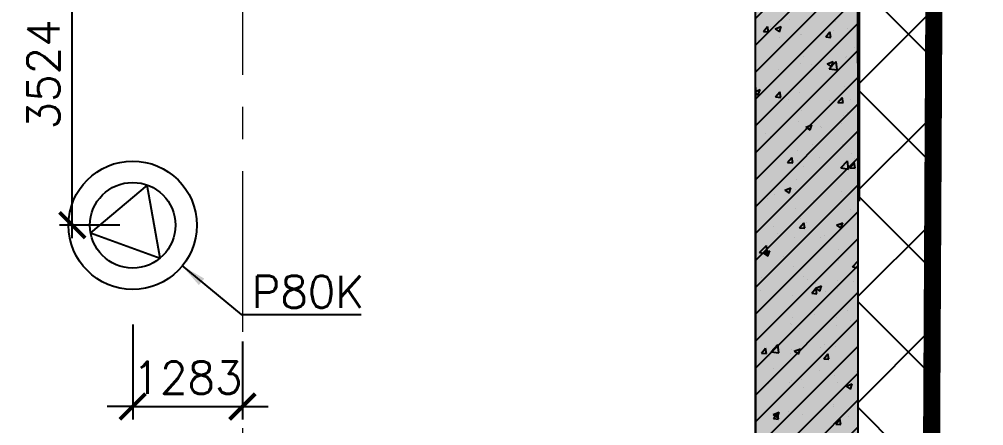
# Model space of a CAD drawing. Header units: millimetres. Extents: x -346728 to 1320345, y -537202 to -385966.
# Drawn here: x 232880 to 244157, y -431181 to -426435 of the extents above; entities that cross this region are included whole.
import ezdxf
from ezdxf.xclip import XClip

# ---------------------------------------------------------------- set-up
doc = ezdxf.new("R2010")
doc.units = ezdxf.units.MM
doc.header["$LTSCALE"] = 100
doc.header["$XCLIPFRAME"] = 2
doc.linetypes.add('DASHED2', pattern=[0.375, 0.25, -0.125])
doc.linetypes.add('X1326_GLB$0$CENTER', pattern=[2, 1.25, -0.25, 0.25, -0.25])
for name, color, linetype, lineweight in [('0 T TEXT', 7, 'Continuous', 13), ('L.DUONG', 234, 'Continuous', 15), ('X1326_GLB$0$A-tim', 8, 'X1326_GLB$0$CENTER', 9)]:
    doc.layers.add(name, color=color, linetype=linetype, lineweight=lineweight)
doc.layers.add('CL load', color=1, linetype='Continuous', plot=False)
for name, color, linetype in [('hach', 253, 'Continuous'), ('PILE MARK', 8, 'Continuous'), ('PL', 3, 'Continuous'), ('W2', 4, 'Continuous'), ('XR_1326_csPL$0$hach', 253, 'Continuous'), ('XR_1326_csPL$0$W2', 4, 'Continuous')]:
    doc.layers.add(name, color=color, linetype=linetype)
doc.styles.add('simplex', font='simplex.shx')
doc.linetypes.add('FENCELINE2', pattern='A,0.25,-0.1,[132,ltypeshp.shx,S=0.1,R=0,X=-0.1,Y=0],-0.1,1', length=1.45)
doc.dimstyles.new('100', dxfattribs={"dimscale": 150, "dimtxt": 2.5, "dimasz": 2, "dimexe": 1, "dimexo": 1, "dimgap": 1, "dimtad": 1, "dimdec": 0, "dimzin": 0, "dimdsep": 46, "dimtxsty": 'simplex', "dimblk": 'ARCHTICK', "dimcen": 1, "dimdle": 1, "dimclrd": 256, "dimclre": 256, "dimclrt": 6, "dimadec": 0, "dimazin": 0, "dimtfac": 1, "dimtdec": 0, "dimtix": 1, "dimtmove": 2, "dimatfit": 3, "dimfxl": 1, "dimtolj": 1, "dimtzin": 0, "dimarcsym": 0})

# ---------------------------------------------------------------- blocks, each defined once
blk = doc.blocks.new('_ArchTick')
at = {"color": 0, "linetype": 'ByBlock', "const_width": 0.15}
blk.add_lwpolyline([(-0.5, -0.5), (0.5, 0.5)], dxfattribs=at)
blk = doc.blocks.new('*D388')
at = {"layer": 'CL load', "lineweight": -2, "transparency": 16777216}
for p, q in [((234206, -430001), (234206, -431108)), ((235489, -430199), (235489, -431108)), ((234206, -430958), (233906, -430958)), ((234206, -430958), (235489, -430958)), ((235489, -430958), (235789, -430958))]:
    blk.add_line(p, q, dxfattribs=at)
at = {"layer": 'DEFPOINTS', "color": 0, "transparency": 16777216}
for p in [(234206, -429851), (235489, -430049), (235489, -430958)]:
    blk.add_point(p, dxfattribs=at)
at = {"layer": 'CL load', "lineweight": -2, "transparency": 16777216, "xscale": 300, "yscale": 300, "zscale": 300}
blk.add_blockref('_ArchTick', (234206, -430958), dxfattribs=at)
at = {"layer": 'CL load', "lineweight": -2, "transparency": 16777216, "xscale": 300, "yscale": 300, "zscale": 300, "rotation": 180}
blk.add_blockref('_ArchTick', (235489, -430958), dxfattribs=at)
at = {"layer": 'CL load', "color": 6, "transparency": 16777216, "insert": (234847, -430620), "char_height": 375, "attachment_point": 5, "style": 'simplex'}
blk.add_mtext('\\A1;1283', dxfattribs=at)
blk = doc.blocks.new('*D389')
at = {"layer": 'CL load', "lineweight": -2, "transparency": 16777216}
for p, q in [((233500, -428990), (233500, -425166)), ((234328, -425316), (233350, -425316)), ((234056, -428840), (233350, -428840))]:
    blk.add_line(p, q, dxfattribs=at)
at = {"layer": 'DEFPOINTS', "color": 0, "transparency": 16777216}
for p in [(233500, -425316), (234478, -425316), (234206, -428840, 0)]:
    blk.add_point(p, dxfattribs=at)
at = {"layer": 'CL load', "lineweight": -2, "transparency": 16777216, "xscale": 300, "yscale": 300, "zscale": 300}
for p, rotation in [((233500, -425316), 90), ((233500, -428840), 270)]:
    blk.add_blockref('_ArchTick', p, dxfattribs=dict(at, rotation=rotation))
at = {"layer": 'CL load', "color": 6, "transparency": 16777216, "insert": (233162, -427078), "char_height": 375, "attachment_point": 5, "rotation": 90, "style": 'simplex'}
blk.add_mtext('\\A1;3524', dxfattribs=at)
blk = doc.blocks.new('LVL-KHUNGTEN')
blk.add_lwpolyline([(61072.9, 41092.8), (119123.5, 41092.8), (119123.5, 61.9), (61072.9, 61.9)], close=True)
blk = doc.blocks.new('mb duong hh')
at = {"layer": '0 T TEXT', "color": 8, "linetype": 'DASHED2', "ltscale": 300}
blk.add_lwpolyline([(75940, 34596), (80501, 41668), (80491, 88861), (75484, 93868), (-20031, 93860), (-33610, 75885), (-26182, 55955), (-6300, 2612), (0, 0)], close=True, dxfattribs=at)
blk = doc.blocks.new('MB HANG RAO TAM')
h = blk.add_hatch()
h.set_pattern_fill('ANSI37', color=8, scale=7000, style=0)
h.set_pattern_definition([(45, (527887.4, 631399.9), (-618.7184, 618.7184), []), (135, (527887.4, 631399.9), (-618.7184, -618.7184), [])])
h.paths.add_polyline_path([(89794, 74797), (94796, 69797), (94804, 22611), (90246, 15544), (52523, -1634), (34324, -9922), (14325, -19029), (8025, -16417), (-19267, 56832), (-5688, 74797), (41806, 74797), (65797, 74797)], flags=16)
h.paths.add_polyline_path([(-17293, 40146), (-15160, 40938), (-12777, 34516), (-15127, 33730), (-10493, 20001), (4784, -19373), (12548, -21453), (91490, 14752), (95488, 20874), (95620, 46027), (95770, 74597), (91825, 78101), (52350, 76926), (14008, 75822), (-9259, 75871), (-23844, 71027), (-24251, 60760)])
at = {"layer": 'L.DUONG', "color": 94, "linetype": 'FENCELINE2', "ltscale": 25, "const_width": 200, "elevation": 7850}
blk.add_lwpolyline([(13898, 75822), (14369, 75824), (20809, 75968), (32497, 76335), (48850, 76822), (75776, 77623), (91825, 78101), (95770, 74597), (95712, 63657), (95684, 58344), (95610, 44235), (95553, 33268), (95488, 20874), (91490, 14752), (75806, 7559), (49624, -4449), (26632, -14994), (12548, -21453), (4784, -19373), (0, -7161), (-6626, 9890)], dxfattribs=at)
at = {"layer": 'XR_1326_csPL$0$W2', "color": 7, "ltscale": 0.5, "elevation": 0}
blk.add_lwpolyline([(8025, -16417), (14325, -19029), (90246, 15544), (94804, 22611), (94796, 69797), (89794, 74797), (-5688, 74797), (-19267, 56832)], close=True, dxfattribs=at)

msp = doc.modelspace()

# ---------------------------------------------------------------- hatches: boundary and pattern name
at = {"layer": 'hach'}
h = msp.add_hatch(dxfattribs=at)
h.set_pattern_fill('ANSI31', color=256, scale=70)
h.set_pattern_definition([(45, (121918.56, -508591.22), (-157.15448, 157.15448), [])])
h.paths.add_polyline_path([(142200.7, -410142.2), (128621.2, -428107.5), (155914.1, -501359), (162214.1, -503970.9), (238136.4, -469396.6), (242695.2, -462329.4), (242687.2, -415142.7), (237685.1, -410142.2)])
h.paths.add_polyline_path([(142797.9, -411342.2), (129975.7, -428305.7), (156856.2, -500450.6), (162191.6, -502662.6), (237318.8, -468450.4), (241495.1, -461976.1), (241487, -415639.4), (237188.2, -411342.2)], flags=16)
h = msp.add_hatch(dxfattribs=at)
h.set_pattern_fill('AR-CONC', color=256, scale=4)
h.set_pattern_definition([(50, (121918.56, -508591.2), (728.7387, -63.7563), [76.2, -838.2]), (355, (121918.56, -508591.2), (-140.9737, 764.2274), [60.96, -670.5623]), (100.45144, (121979.3, -508596.54), (587.765, 700.471), [64.76, -712.361]), (46.1842, (121918.6, -508388), (1084.316, -168.1693), [114.3, -1257.3]), (96.63556, (122008.9, -508402), (949.6165, 989.7045), [97.14, -1068.5424]), (351.18415, (121918.6, -508388), (949.6165, 989.7045), [91.44, -1005.839]), (21, (122020.16, -508438.8), (606.4576, -409.0608), [76.2, -838.2]), (326, (122020.16, -508438.8), (247.208, 736.752), [60.96, -670.56]), (71.45144, (122070.7, -508472.9), (853.6657, 327.691), [64.76, -712.3598]), (37.5, (121918.56, -508591.22), (12.3544, 338.22016), [0, -662.432, 0, -680.72, 0, -673.1]), (7.5, (121918.56, -508591.22), (267.27865, 400.7223), [0, -388.112, 0, -647.192, 0, -256.54]), (327.5, (121692, -508591.22), (542.3624, -22.91498), [0, -254, 0, -792.48, 0, -1051.56]), (317.5, (121590.4, -508591.2), (592.5167, 101.706), [0, -330.2, 0, -526.288, 0, -746.76])])
h.paths.add_polyline_path([(142200.7, -410142.2), (128621.2, -428107.5), (155914.1, -501359), (162214.1, -503970.9), (238136.4, -469396.6), (242695.2, -462329.4), (242687.2, -415142.7), (237685.1, -410142.2)])
h.paths.add_polyline_path([(142797.9, -411342.2), (129975.7, -428305.7), (156856.2, -500450.6), (162191.6, -502662.6), (237318.8, -468450.4), (241495.1, -461976.1), (241487, -415639.4), (237188.2, -411342.2)], flags=16)

# ---------------------------------------------------------------- linework, layer by layer
at = {"layer": 'PL', "elevation": -1404.9}
msp.add_lwpolyline([(233713.7, -428927.1), (234527.5, -429223.3), (234377.1, -428370.4)], close=True, dxfattribs=at)
msp.add_lwpolyline([(233713.7, -428927.1), (234527.5, -429223.3), (234377.1, -428370.4)], close=True, dxfattribs=at)
at = {"layer": 'PL'}
for radius in [750, 750, 500, 500]:
    msp.add_circle((234206.1, -428840.3, -1404.9), radius, dxfattribs=at)
at = {"layer": 'W2', "ltscale": 0.5, "elevation": -1404.9}
for points in [[(142200.7, -410142.2), (128621.2, -428107.5), (155914.1, -501359), (162214.1, -503970.9), (238136.4, -469396.6), (242695.2, -462329.4), (242686.9, -415142.1), (237685.1, -410142.2)], [(142797.9, -411342.2), (129975.7, -428305.7), (156856.2, -500450.6), (162191.6, -502662.6), (237318.8, -468450.4), (241495.1, -461976.1), (241487, -415639.4), (237188.2, -411342.2)]]:
    msp.add_lwpolyline(points, close=True, dxfattribs=at)
at = {"layer": 'X1326_GLB$0$A-tim', "ltscale": 15}
msp.add_line((235488.6, -398208.6, -1404.9), (235488.6, -512162.7, -1404.9), dxfattribs=at)
at = {"layer": 'XR_1326_csPL$0$hach', "color": 250}
for p, q in [((241489, -426737.9, -1404.9), (242688.9, -425537.9, -1404.9)), ((241489, -427052.2, -1404.9), (242689, -425852.2, -1404.9)), ((241489.1, -427366.4, -1404.9), (242689, -426166.4, -1404.9)), ((241489.1, -427680.7, -1404.9), (242689.1, -426480.7, -1404.9)), ((241882.6, -426438, -1404.9), (241882.6, -426438, -1404.9)), ((242424.9, -426460.9, -1404.9), (242424.9, -426460.9, -1404.9)), ((241581.7, -426577.4, -1404.9), (241630.6, -426519.1, -1404.9)), ((241581.7, -426577.5, -1404.9), (241642.4, -426582.8, -1404.9)), ((241642.2, -426582.8, -1404.9), (241630.5, -426519.1, -1404.9)), ((241666, -426515.3, -1404.9), (241666, -426515.3, -1404.9)), ((241718.4, -426546.9, -1404.9), (241789.5, -426519.6, -1404.9)), ((241718.4, -426547, -1404.9), (241768.9, -426581.1, -1404.9)), ((241768.9, -426581.1, -1404.9), (241789.5, -426519.7, -1404.9)), ((242310.4, -426641.2, -1404.9), (242359.4, -426582.8, -1404.9)), ((242371, -426646.5, -1404.9), (242359.2, -426582.9, -1404.9)), ((242405.1, -426567.1, -1404.9), (242405.1, -426567.1, -1404.9)), ((242558.8, -426540.4, -1404.9), (242558.8, -426540.4, -1404.9)), ((241517.9, -426681.6, -1404.9), (241517.9, -426681.6, -1404.9)), ((241766, -426651.3, -1404.9), (241766, -426651.3, -1404.9)), ((242020.4, -426617.8, -1404.9), (242020.4, -426617.8, -1404.9)), ((242031.1, -426616.6, -1404.9), (242031.1, -426616.6, -1404.9)), ((242310.4, -426641.2, -1404.9), (242371.1, -426646.5, -1404.9)), ((241489.2, -427994.9, -1404.9), (242689.2, -426794.9, -1404.9)), ((242646.5, -426769.1, -1404.9), (242646.5, -426769.1, -1404.9)), ((242008.6, -426840.8, -1404.9), (242008.6, -426840.8, -1404.9)), ((242054, -426870.8, -1404.9), (242054, -426870.8, -1404.9)), ((242324.9, -426956, -1404.9), (242396, -426928.7, -1404.9)), ((242351.6, -427011.8, -1404.9), (242430.7, -426929.3, -1404.9)), ((242375.4, -426990.2, -1404.9), (242396, -426928.8, -1404.9)), ((242441.9, -427025.8, -1404.9), (242430.7, -426929.3, -1404.9)), ((242546.5, -426878.6, -1404.9), (242546.5, -426878.6, -1404.9)), ((242550.9, -426863.8, -1404.9), (242550.9, -426863.8, -1404.9)), ((241498.7, -427052, -1404.9), (241498.7, -427052, -1404.9)), ((241505.6, -427019.8, -1404.9), (241505.6, -427019.8, -1404.9)), ((241753.1, -427018.5, -1404.9), (241753.1, -427018.5, -1404.9)), ((242018.8, -426954.8, -1404.9), (242018.8, -426954.8, -1404.9)), ((242137.9, -426967.9, -1404.9), (242137.9, -426967.9, -1404.9)), ((242324.8, -426956.1, -1404.9), (242375.4, -426990.2, -1404.9)), ((242351.5, -427011.7, -1404.9), (242441.9, -427025.8, -1404.9)), ((241489.2, -428309.2, -1404.9), (242689.2, -427109.2, -1404.9)), ((241489, -427276.8, -1404.9), (241542.3, -427256.4, -1404.9)), ((241521.7, -427317.9, -1404.9), (241542.3, -427256.5, -1404.9)), ((241722.6, -427341.7, -1404.9), (241771.6, -427283.3, -1404.9)), ((241783.2, -427347, -1404.9), (241771.5, -427283.3, -1404.9)), ((242512.2, -427284.1, -1404.9), (242512.2, -427284.1, -1404.9)), ((242534.1, -427216.8, -1404.9), (242534.1, -427216.8, -1404.9)), ((241489.1, -427295.9, -1404.9), (241521.7, -427317.9, -1404.9)), ((241493.2, -427358, -1404.9), (241493.2, -427358, -1404.9)), ((241722.6, -427341.7, -1404.9), (241783.4, -427347, -1404.9)), ((241810.7, -427360, -1404.9), (241810.7, -427360, -1404.9)), ((241870.6, -427368.6, -1404.9), (241870.6, -427368.6, -1404.9)), ((242006.4, -427293, -1404.9), (242006.4, -427293, -1404.9)), ((242353.1, -427382.9, -1404.9), (242353.1, -427382.9, -1404.9)), ((242451.4, -427405.4, -1404.9), (242500.4, -427347.1, -1404.9)), ((242512, -427410.8, -1404.9), (242500.2, -427347.1, -1404.9)), ((242604.6, -427375.3, -1404.9), (242604.6, -427375.3, -1404.9)), ((241489.3, -428623.4, -1404.9), (242689.3, -427423.5, -1404.9)), ((242012.1, -427477, -1404.9), (242012.1, -427477, -1404.9)), ((242025, -427496.5, -1404.9), (242025, -427496.5, -1404.9)), ((242451.4, -427405.4, -1404.9), (242512.1, -427410.7, -1404.9)), ((242521.8, -427555, -1404.9), (242521.8, -427555, -1404.9)), ((242567.3, -427519.4, -1404.9), (242567.3, -427519.4, -1404.9)), ((241489.3, -428937.7, -1404.9), (242689.3, -427737.7, -1404.9)), ((241994.1, -427631.2, -1404.9), (241994.1, -427631.2, -1404.9)), ((242077.6, -427692.8, -1404.9), (242128.1, -427726.9, -1404.9)), ((242077.7, -427692.7, -1404.9), (242148.8, -427665.4, -1404.9)), ((242128.1, -427726.9, -1404.9), (242148.7, -427665.5, -1404.9)), ((242245, -427684.8, -1404.9), (242245, -427684.8, -1404.9)), ((242255.5, -427700.1, -1404.9), (242255.5, -427700.1, -1404.9)), ((242499.3, -427651.3, -1404.9), (242499.3, -427651.3, -1404.9)), ((241603.3, -427769.3, -1404.9), (241603.3, -427769.3, -1404.9)), ((241663, -427801.8, -1404.9), (241663, -427801.8, -1404.9)), ((241608.6, -427876.5, -1404.9), (241608.6, -427876.5, -1404.9)), ((242151, -427899.4, -1404.9), (242151, -427899.4, -1404.9)), ((242509.4, -427893.3, -1404.9), (242509.4, -427893.3, -1404.9)), ((241492.3, -428015.5, -1404.9), (241489.2, -427988.8, -1404.9)), ((241489.2, -428015, -1404.9), (241492.3, -428015.5, -1404.9)), ((241489.4, -429251.9, -1404.9), (242689.4, -428052, -1404.9)), ((241863.6, -428105.9, -1404.9), (241912.6, -428047.5, -1404.9)), ((241924.2, -428111.2, -1404.9), (241912.4, -428047.6, -1404.9)), ((241981.7, -427969.4, -1404.9), (241981.7, -427969.4, -1404.9)), ((242232, -428052.1, -1404.9), (242232, -428052.1, -1404.9)), ((242616.8, -428001.4, -1404.9), (242616.8, -428001.4, -1404.9)), ((242643.5, -428055.7, -1404.9), (242643.5, -428055.7, -1404.9)), ((241863.6, -428105.9, -1404.9), (241924.3, -428111.2, -1404.9)), ((241977.7, -428085.6, -1404.9), (241977.7, -428085.6, -1404.9)), ((242051, -428157.4, -1404.9), (242051, -428157.4, -1404.9)), ((242486.2, -428169.6, -1404.9), (242576.6, -428183.6, -1404.9)), ((242486.3, -428169.7, -1404.9), (242565.4, -428087.2, -1404.9)), ((242576.6, -428183.7, -1404.9), (242565.4, -428087.2, -1404.9)), ((242592.4, -428169.7, -1404.9), (242641.3, -428111.3, -1404.9)), ((242592.4, -428169.7, -1404.9), (242653.1, -428175, -1404.9)), ((242652.9, -428175, -1404.9), (242641.2, -428111.3, -1404.9)), ((242684.1, -428101.8, -1404.9), (242689.4, -428099.8, -1404.9)), ((242684.1, -428101.9, -1404.9), (242689.4, -428105.5, -1404.9)), ((242497.1, -428231.5, -1404.9), (242497.1, -428231.5, -1404.9)), ((241489.5, -429566.2, -1404.9), (242689.4, -428366.2, -1404.9)), ((241830.4, -428429.5, -1404.9), (241901.6, -428402.2, -1404.9)), ((241880.9, -428463.7, -1404.9), (241901.5, -428402.3, -1404.9)), ((241969.4, -428307.7, -1404.9), (241969.4, -428307.7, -1404.9)), ((242349.5, -428402.1, -1404.9), (242349.5, -428402.1, -1404.9)), ((241710.4, -428486.3, -1404.9), (241710.4, -428486.3, -1404.9)), ((241830.4, -428429.6, -1404.9), (241880.9, -428463.7, -1404.9)), ((241953.1, -428418.5, -1404.9), (241953.1, -428418.5, -1404.9)), ((241964.8, -428452.8, -1404.9), (241964.8, -428452.8, -1404.9)), ((242495.5, -428441.5, -1404.9), (242495.5, -428441.5, -1404.9)), ((241625, -428532.1, -1404.9), (241625, -428532.1, -1404.9)), ((242167.3, -428555, -1404.9), (242167.3, -428555, -1404.9)), ((242484.7, -428569.7, -1404.9), (242484.7, -428569.7, -1404.9)), ((241489.5, -429880.4, -1404.9), (242689.5, -428680.5, -1404.9)), ((241957, -428645.9, -1404.9), (241957, -428645.9, -1404.9)), ((242601.6, -428661.9, -1404.9), (242601.6, -428661.9, -1404.9)), ((241697.5, -428853.5, -1404.9), (241697.5, -428853.5, -1404.9)), ((242004.6, -428870.1, -1404.9), (242053.6, -428811.8, -1404.9)), ((242009.1, -428763.6, -1404.9), (242009.1, -428763.6, -1404.9)), ((242065.2, -428875.5, -1404.9), (242053.4, -428811.8, -1404.9)), ((242082.3, -428802.9, -1404.9), (242082.3, -428802.9, -1404.9)), ((242436.9, -428838.5, -1404.9), (242508, -428811.2, -1404.9)), ((242436.9, -428838.7, -1404.9), (242487.4, -428872.7, -1404.9)), ((242487.4, -428872.7, -1404.9), (242508, -428811.3, -1404.9)), ((241751, -428935, -1404.9), (241751, -428935, -1404.9)), ((242004.6, -428870.1, -1404.9), (242065.3, -428875.4, -1404.9)), ((242293.3, -428957.9, -1404.9), (242293.3, -428957.9, -1404.9)), ((242472.4, -428907.9, -1404.9), (242472.4, -428907.9, -1404.9)), ((241489.6, -430194.7, -1404.9), (242689.5, -428994.7, -1404.9)), ((241536.6, -429159.4, -1404.9), (241615.8, -429076.9, -1404.9)), ((241627, -429173.4, -1404.9), (241615.8, -429076.9, -1404.9)), ((241660, -429088.4, -1404.9), (241660, -429088.4, -1404.9)), ((241944.7, -428984.1, -1404.9), (241944.7, -428984.1, -1404.9)), ((242252.5, -428986.7, -1404.9), (242252.5, -428986.7, -1404.9)), ((241536.6, -429159.3, -1404.9), (241627, -429173.3, -1404.9)), ((241583.2, -429166.2, -1404.9), (241654.4, -429138.9, -1404.9)), ((241583.2, -429166.3, -1404.9), (241633.7, -429200.4, -1404.9)), ((241633.7, -429200.4, -1404.9), (241654.3, -429139, -1404.9)), ((241815, -429203.6, -1404.9), (241815, -429203.6, -1404.9)), ((242456.6, -429119.1, -1404.9), (242456.6, -429119.1, -1404.9)), ((241489.6, -430508.9, -1404.9), (242689.6, -429309, -1404.9)), ((242460, -429246.1, -1404.9), (242460, -429246.1, -1404.9)), ((242621, -429327.5, -1404.9), (242689.6, -429256, -1404.9)), ((241932.3, -429322.3, -1404.9), (241932.3, -429322.3, -1404.9)), ((242620.9, -429327.5, -1404.9), (242689.6, -429338.1, -1404.9)), ((242640.5, -429342.2, -1404.9), (242640.5, -429342.2, -1404.9)), ((241553.1, -429454.2, -1404.9), (241553.1, -429454.2, -1404.9)), ((242048, -429443.9, -1404.9), (242048, -429443.9, -1404.9)), ((242095.5, -429477.1, -1404.9), (242095.5, -429477.1, -1404.9)), ((242189.4, -429519.8, -1404.9), (242189.4, -429519.8, -1404.9)), ((242443.7, -429486.3, -1404.9), (242443.7, -429486.3, -1404.9)), ((242637.9, -429500, -1404.9), (242637.9, -429500, -1404.9)), ((241489.7, -430823.2, -1404.9), (242689.6, -429623.2, -1404.9)), ((241547.7, -429604.3, -1404.9), (241547.7, -429604.3, -1404.9)), ((241767.4, -429590.6, -1404.9), (241767.4, -429590.6, -1404.9)), ((242145.6, -429634.4, -1404.9), (242194.5, -429576, -1404.9)), ((242145.6, -429634.4, -1404.9), (242206.3, -429639.7, -1404.9)), ((242189.6, -429575.4, -1404.9), (242240.2, -429609.5, -1404.9)), ((242189.7, -429575.3, -1404.9), (242260.8, -429548, -1404.9)), ((242206.1, -429639.7, -1404.9), (242194.4, -429576, -1404.9)), ((242240.2, -429609.5, -1404.9), (242260.8, -429548.1, -1404.9)), ((242309.7, -429613.5, -1404.9), (242309.7, -429613.5, -1404.9)), ((242447.6, -429584.4, -1404.9), (242447.6, -429584.4, -1404.9)), ((241919.9, -429660.5, -1404.9), (241919.9, -429660.5, -1404.9)), ((242561.2, -429836.4, -1404.9), (242561.2, -429836.4, -1404.9)), ((241489.7, -431137.5, -1404.9), (242689.7, -429937.5, -1404.9)), ((241893.4, -429993.5, -1404.9), (241893.4, -429993.5, -1404.9)), ((241922.1, -429920.5, -1404.9), (241922.1, -429920.5, -1404.9)), ((242176.4, -429887.1, -1404.9), (242176.4, -429887.1, -1404.9)), ((242435.3, -429922.6, -1404.9), (242435.3, -429922.6, -1404.9)), ((242598.6, -429948.4, -1404.9), (242598.6, -429948.4, -1404.9)), ((241907.6, -429998.8, -1404.9), (241907.6, -429998.8, -1404.9)), ((242006.1, -430050.1, -1404.9), (242006.1, -430050.1, -1404.9)), ((242435.7, -430016.4, -1404.9), (242435.7, -430016.4, -1404.9)), ((241489.8, -431451.7, -1404.9), (242689.7, -430251.8, -1404.9)), ((241557.8, -430334.8, -1404.9), (241606.8, -430276.5, -1404.9)), ((241618.4, -430340.2, -1404.9), (241606.6, -430276.5, -1404.9)), ((241654.8, -430321.3, -1404.9), (241654.8, -430321.3, -1404.9)), ((241671.3, -430317.2, -1404.9), (241750.5, -430234.8, -1404.9)), ((241671.3, -430317.2, -1404.9), (241761.7, -430331.2, -1404.9)), ((241761.7, -430331.3, -1404.9), (241750.5, -430234.8, -1404.9)), ((241909.1, -430287.8, -1404.9), (241909.1, -430287.8, -1404.9)), ((241942.4, -430312.2, -1404.9), (241993, -430346.2, -1404.9)), ((241942.5, -430312.1, -1404.9), (242013.6, -430284.7, -1404.9)), ((241993, -430346.2, -1404.9), (242013.6, -430284.8, -1404.9)), ((242249.5, -430273.2, -1404.9), (242249.5, -430273.2, -1404.9)), ((242293.9, -430237.1, -1404.9), (242293.9, -430237.1, -1404.9)), ((242422.9, -430260.8, -1404.9), (242422.9, -430260.8, -1404.9)), ((241557.8, -430334.8, -1404.9), (241618.5, -430340.1, -1404.9)), ((241657, -430374.9, -1404.9), (241657, -430374.9, -1404.9)), ((241895.2, -430337, -1404.9), (241895.2, -430337, -1404.9)), ((242286.5, -430398.6, -1404.9), (242335.5, -430340.2, -1404.9)), ((242286.5, -430398.6, -1404.9), (242347.3, -430403.9, -1404.9)), ((242347.1, -430403.9, -1404.9), (242335.4, -430340.2, -1404.9)), ((241695.5, -430512.7, -1404.9), (241695.5, -430512.7, -1404.9)), ((242237.9, -430535.6, -1404.9), (242237.9, -430535.6, -1404.9)), ((242668.3, -430553.4, -1404.9), (242668.3, -430553.4, -1404.9)), ((241489.8, -431766, -1404.9), (242689.8, -430566, -1404.9)), ((241909.7, -430649.2, -1404.9), (241909.7, -430649.2, -1404.9)), ((242026.7, -430637.8, -1404.9), (242026.7, -430637.8, -1404.9)), ((242410.6, -430599, -1404.9), (242410.6, -430599, -1404.9)), ((242452.1, -430672.1, -1404.9), (242452.1, -430672.1, -1404.9)), ((242637.5, -430628.8, -1404.9), (242637.5, -430628.8, -1404.9)), ((241641.9, -430688.5, -1404.9), (241641.9, -430688.5, -1404.9)), ((241882.9, -430675.2, -1404.9), (241882.9, -430675.2, -1404.9)), ((242045, -430730.5, -1404.9), (242045, -430730.5, -1404.9)), ((242548.9, -430721.1, -1404.9), (242620.1, -430693.8, -1404.9)), ((242548.9, -430721.2, -1404.9), (242599.4, -430755.3, -1404.9)), ((242599.4, -430755.3, -1404.9), (242620, -430693.9, -1404.9)), ((241489.9, -432080.2, -1404.9), (242689.8, -430880.3, -1404.9)), ((242398.2, -430937.2, -1404.9), (242398.2, -430937.2, -1404.9)), ((242401, -430954.1, -1404.9), (242401, -430954.1, -1404.9)), ((242655.4, -430920.6, -1404.9), (242655.4, -430920.6, -1404.9)), ((241493.4, -431029.1, -1404.9), (241493.4, -431029.1, -1404.9)), ((241695.2, -431048.9, -1404.9), (241745.8, -431083, -1404.9)), ((241695.3, -431048.8, -1404.9), (241766.4, -431021.5, -1404.9)), ((241698.8, -431099.1, -1404.9), (241747.8, -431040.7, -1404.9)), ((241698.8, -431099.1, -1404.9), (241759.5, -431104.4, -1404.9)), ((241745.8, -431083, -1404.9), (241766.4, -431021.6, -1404.9)), ((241759.3, -431104.4, -1404.9), (241747.6, -431040.7, -1404.9)), ((241759.4, -431038.6, -1404.9), (241759.4, -431038.6, -1404.9)), ((241870.5, -431013.4, -1404.9), (241870.5, -431013.4, -1404.9)), ((242035.8, -431052, -1404.9), (242035.8, -431052, -1404.9)), ((242427.5, -431162.8, -1404.9), (242476.5, -431104.4, -1404.9)), ((242488.1, -431168.2, -1404.9), (242476.3, -431104.5, -1404.9)), ((242578.1, -431075, -1404.9), (242578.1, -431075, -1404.9)), ((242427.5, -431162.8, -1404.9), (242488.2, -431168.1, -1404.9))]:
    msp.add_line(p, q, dxfattribs=at)
at = {"layer": 'XR_1326_csPL$0$W2', "color": 7, "ltscale": 0.5}
for p, q in [((242695.2, -462329.4, -1404.9), (242686.9, -415142.1, -1404.9)), ((241495.1, -461976.1, -1404.9), (241487, -415639.4, -1404.9))]:
    msp.add_line(p, q, dxfattribs=at)

# ---------------------------------------------------------------- block references
at = {"extrusion": (0.00597, -2.28885e-18, 0.999982), "xscale": 3.385207865094198, "yscale": 3.385207865094198, "zscale": 3.385207865094198}
msp.add_blockref('LVL-KHUNGTEN', (-107243.5, -525073.6, -287.1), dxfattribs=at)
ref = msp.add_blockref('mb duong hh', (162214.1, -503978, 0))
XClip(ref).set_block_clipping_path([(-58962.6888090824, -15358.4345334051), (108047.3313388755, 114603.0144500207)])

# ---------------------------------------------------------------- texts
at = {"layer": 'PILE MARK', "color": 4, "style": 'simplex'}
msp.add_text('P80K', height=375, dxfattribs=at).set_placement((235595.4, -429804.6, -1404.9))

# ---------------------------------------------------------------- dimensions: what is measured, and where the dimension line sits
at = {"layer": 'CL load'}
dim = msp.add_linear_dim(base=(233499.5, -425316.4, -1404.9), p1=(234206.1, -428840.3, -1404.9), p2=(234477.7, -425316.4, -1404.9), angle=90, dimstyle='100', dxfattribs=at)
dim.commit()
dim.dimension.update_dxf_attribs({"geometry": '*D389', "text_midpoint": (233162, -427078.3, -1404.9)})
dim = msp.add_linear_dim(base=(235488.6104, -430957.7069, -1404.9494), p1=(234206.0652, -429851.2205, -1404.9494), p2=(235488.6104, -430048.9793, -1404.9494), dimstyle='100', dxfattribs=at)
dim.commit()
dim.dimension.update_dxf_attribs({"geometry": '*D388', "text_midpoint": (234847.3378, -430620.2069, -1404.9494)})

# ---------------------------------------------------------------- leaders
at = {"layer": 'PILE MARK'}
msp.add_leader([(234779.9, -429310.9, -1404.9), (235476.3, -429882.1, -1404.9), (236877.2, -429882.1, -1404.9)], dimstyle='100', override={"dimgap": 1, "dimtad": 0}, dxfattribs=at)

# ---------------------------------------------------------------- next in the draw order: block references
msp.add_blockref('MB HANG RAO TAM', (147888.6, -484948.9, 0))

doc.saveas('drawing.dxf')
